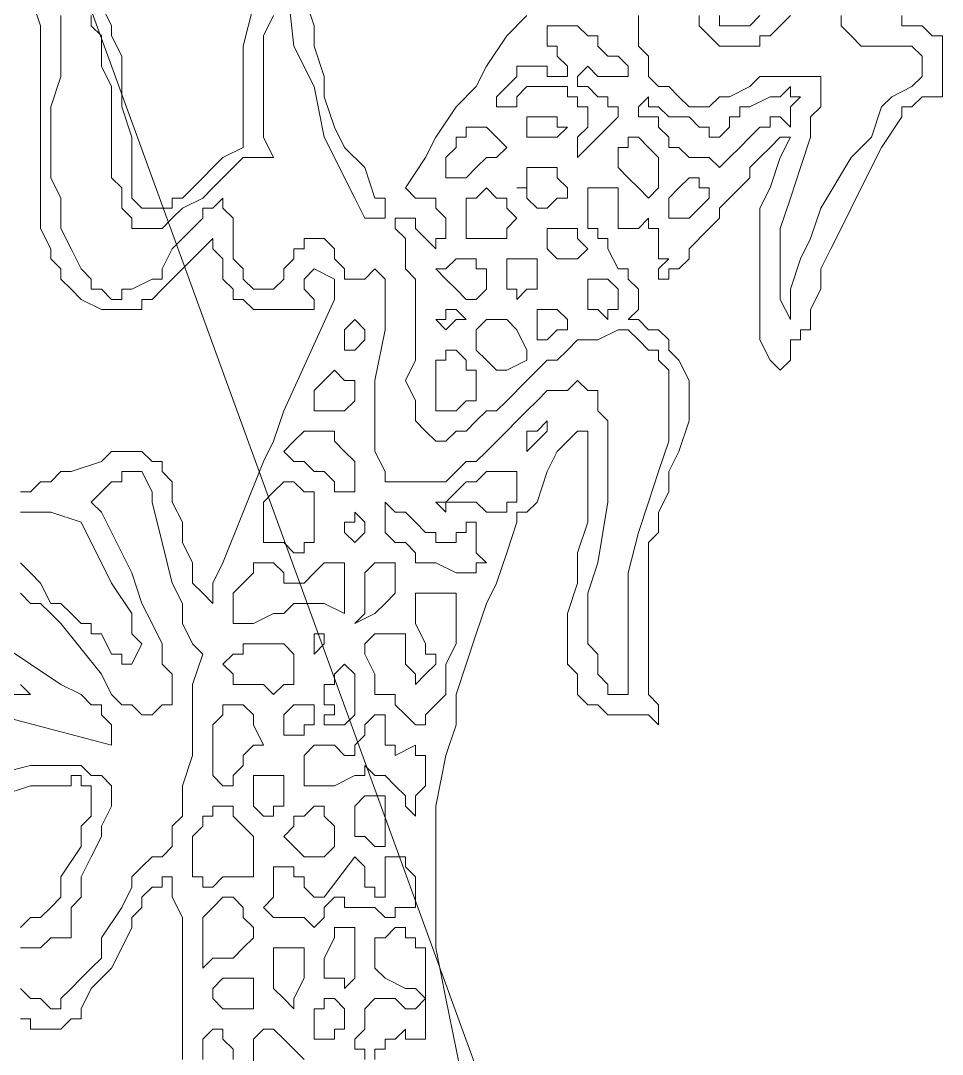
# Model space of a CAD drawing. Extents: x -66030 to 95157, y -13132 to 45879.
# Drawn here: x -14077.4 to -13722.1, y 14571.2 to 14969.6 of the extents above; entities that cross this region are included whole.
import ezdxf

# ---------------------------------------------------------------- set-up
doc = ezdxf.new("R2010")
doc.units = 0
doc.header["$LTSCALE"] = 100
doc.header["$MEASUREMENT"] = 0
doc.layers.get('0').update_dxf_attribs({"linetype": 'CONTINUOUS'})

msp = doc.modelspace()

# ---------------------------------------------------------------- linework, layer by layer
at = {"lineweight": 0}
for points in [[(-14058.03, 14994.99), (-13780.71, 14233.32), (-13780.71, 14233.32), (-13796.33, 14245.04), (-13811.96, 14252.85), (-13827.58, 14264.57), (-13854.92, 14284.1), (-13851.02, 14276.29), (-13847.11, 14268.48), (-13843.21, 14264.57), (-13839.3, 14256.76), (-13835.39, 14252.85), (-13827.58, 14245.04), (-13823.68, 14241.13), (-13815.86, 14233.32), (-13804.15, 14225.51), (-13792.43, 14213.79), (-13780.71, 14202.07)], [(-13968.2, 14979.36), (-13964.29, 14967.64), (-13964.29, 14959.83), (-13960.39, 14948.11), (-13960.39, 14940.3), (-13956.48, 14928.58), (-13952.57, 14920.77), (-13944.76, 14912.96), (-13940.86, 14901.24), (-13936.95, 14901.24), (-13936.95, 14901.24), (-13936.95, 14901.24), (-13936.95, 14897.34), (-13936.95, 14897.34), (-13936.95, 14893.43), (-13940.86, 14893.43), (-13944.76, 14893.43), (-13948.67, 14901.24), (-13952.57, 14909.05), (-13956.48, 14916.87), (-13960.39, 14924.68), (-13964.29, 14944.21), (-13972.1, 14959.83), (-13976.01, 14994.99)], [(-14077.56, 14787.97), (-14073.66, 14787.97), (-14073.66, 14787.97), (-14069.75, 14791.88), (-14065.85, 14791.88), (-14061.94, 14795.78), (-14058.03, 14795.78), (-14046.32, 14799.69), (-14046.32, 14799.69), (-14042.41, 14803.59), (-14042.41, 14803.59), (-14038.5, 14803.59), (-14034.6, 14803.59), (-14034.6, 14803.59), (-14030.69, 14803.59), (-14026.79, 14799.69), (-14022.88, 14799.69), (-14022.88, 14795.78), (-14018.98, 14791.88), (-14018.98, 14787.97), (-14018.98, 14784.06), (-14015.07, 14776.25), (-14015.07, 14768.44), (-14011.16, 14760.63), (-14011.16, 14756.72), (-14011.16, 14752.82), (-14007.26, 14748.91), (-14003.35, 14745), (-14003.35, 14752.82), (-13999.45, 14760.63), (-13991.63, 14780.16), (-13983.82, 14799.69), (-13979.92, 14807.5), (-13976.01, 14819.22), (-13956.48, 14862.18), (-13956.48, 14866.09), (-13956.48, 14870), (-13964.29, 14873.9), (-13964.29, 14873.9), (-13968.2, 14870), (-13968.2, 14870), (-13968.2, 14870), (-13968.2, 14866.09), (-13964.29, 14862.18), (-13964.29, 14862.18), (-13964.29, 14862.18), (-13964.29, 14858.28), (-13968.2, 14858.28), (-13972.1, 14858.28), (-13976.01, 14858.28), (-13976.01, 14858.28), (-13979.92, 14858.28), (-13983.82, 14858.28), (-13987.73, 14858.28), (-13991.63, 14862.18), (-13995.54, 14862.18), (-13995.54, 14866.09), (-13999.45, 14870), (-13999.45, 14877.81), (-14003.35, 14881.71), (-14003.35, 14885.62), (-14015.07, 14873.9), (-14018.98, 14870), (-14022.88, 14866.09), (-14026.79, 14862.18), (-14030.69, 14862.18), (-14030.69, 14858.28), (-14034.6, 14858.28), (-14038.5, 14858.28), (-14042.41, 14858.28), (-14046.32, 14858.28), (-14046.32, 14858.28), (-14054.13, 14862.18), (-14058.03, 14866.09), (-14061.94, 14870), (-14061.94, 14873.9), (-14065.85, 14877.81), (-14065.85, 14881.71), (-14069.75, 14889.52), (-14069.75, 14893.43), (-14069.75, 14905.15), (-14069.75, 14912.96), (-14069.75, 14936.4), (-14069.75, 14944.21), (-14069.75, 14952.02), (-14069.75, 14967.64), (-14073.66, 14979.36)], [(-14046.32, 14975.46), (-14042.41, 14967.64), (-14042.41, 14963.74), (-14038.5, 14955.93), (-14038.5, 14952.02), (-14038.5, 14936.4), (-14034.6, 14924.68), (-14034.6, 14912.96), (-14034.6, 14901.24), (-14030.69, 14897.34), (-14026.79, 14897.34), (-14026.79, 14897.34), (-14022.88, 14897.34), (-14022.88, 14897.34), (-14018.98, 14897.34), (-14018.98, 14901.24), (-14015.07, 14901.24), (-14007.26, 14909.05), (-14003.35, 14912.96), (-14003.35, 14912.96), (-13999.45, 14916.87), (-13991.63, 14920.77), (-13991.63, 14940.3), (-13991.63, 14959.83), (-13987.73, 14975.46)], [(-14061.94, 14971.55), (-14061.94, 14963.74), (-14061.94, 14948.11), (-14065.85, 14936.4), (-14065.85, 14920.77), (-14065.85, 14912.96), (-14065.85, 14909.05), (-14061.94, 14901.24), (-14061.94, 14893.43), (-14061.94, 14889.52), (-14058.03, 14881.71), (-14054.13, 14873.9), (-14050.22, 14870), (-14050.22, 14866.09), (-14050.22, 14866.09), (-14046.32, 14866.09), (-14046.32, 14866.09), (-14042.41, 14862.18), (-14038.5, 14862.18), (-14038.5, 14866.09), (-14034.6, 14866.09), (-14026.79, 14870), (-14026.79, 14870), (-14022.88, 14870), (-14022.88, 14873.9), (-14018.98, 14881.71), (-14015.07, 14885.62), (-14011.16, 14889.52), (-14007.26, 14893.43), (-14007.26, 14893.43), (-14007.26, 14897.34), (-14003.35, 14897.34), (-13999.45, 14901.24), (-13999.45, 14897.34), (-13999.45, 14897.34), (-13995.54, 14893.43), (-13995.54, 14889.52), (-13995.54, 14881.71), (-13995.54, 14877.81), (-13991.63, 14873.9), (-13991.63, 14870), (-13987.73, 14866.09), (-13987.73, 14866.09), (-13983.82, 14866.09), (-13979.92, 14866.09), (-13979.92, 14866.09), (-13976.01, 14870), (-13976.01, 14873.9), (-13972.1, 14877.81), (-13972.1, 14881.71), (-13968.2, 14881.71), (-13968.2, 14885.62), (-13964.29, 14885.62), (-13964.29, 14885.62), (-13960.39, 14885.62), (-13956.48, 14881.71), (-13956.48, 14877.81), (-13952.57, 14873.9), (-13952.57, 14870), (-13948.67, 14870), (-13948.67, 14870), (-13948.67, 14870), (-13944.76, 14870), (-13940.86, 14873.9), (-13940.86, 14873.9), (-13940.86, 14873.9), (-13936.95, 14870), (-13936.95, 14870), (-13936.95, 14870), (-13936.95, 14858.28), (-13936.95, 14850.47), (-13940.86, 14830.94), (-13940.86, 14823.12), (-13940.86, 14815.31), (-13940.86, 14811.41), (-13940.86, 14807.5), (-13940.86, 14803.59), (-13936.95, 14795.78), (-13936.95, 14791.88), (-13929.14, 14791.88), (-13925.23, 14791.88), (-13917.42, 14791.88), (-13913.51, 14791.88), (-13909.61, 14795.78), (-13905.7, 14799.69), (-13901.8, 14799.69), (-13897.89, 14803.59), (-13890.08, 14811.41), (-13886.17, 14815.31), (-13882.27, 14819.22), (-13878.36, 14823.12), (-13874.45, 14827.03), (-13866.64, 14827.03), (-13862.74, 14830.94), (-13858.83, 14827.03), (-13854.92, 14827.03), (-13854.92, 14823.12), (-13854.92, 14819.22), (-13851.02, 14815.31), (-13851.02, 14815.31), (-13851.02, 14807.5), (-13851.02, 14799.69), (-13851.02, 14795.78), (-13851.02, 14784.06), (-13854.92, 14760.63), (-13858.83, 14748.91), (-13858.83, 14741.1), (-13858.83, 14737.19), (-13858.83, 14729.38), (-13854.92, 14725.47), (-13854.92, 14717.66), (-13851.02, 14713.76), (-13851.02, 14709.85), (-13847.11, 14709.85), (-13843.21, 14709.85), (-13843.21, 14713.76), (-13843.21, 14713.76), (-13843.21, 14717.66), (-13843.21, 14721.57), (-13843.21, 14729.38), (-13843.21, 14729.38), (-13843.21, 14733.29), (-13843.21, 14741.1), (-13843.21, 14745), (-13843.21, 14752.82), (-13843.21, 14756.72), (-13839.3, 14772.35), (-13835.39, 14784.06), (-13831.49, 14795.78), (-13827.58, 14807.5), (-13827.58, 14815.31), (-13827.58, 14819.22), (-13827.58, 14827.03), (-13827.58, 14830.94), (-13827.58, 14834.84), (-13831.49, 14838.75), (-13831.49, 14842.65), (-13835.39, 14842.65), (-13839.3, 14846.56), (-13839.3, 14846.56), (-13843.21, 14850.47), (-13847.11, 14850.47), (-13854.92, 14846.56), (-13858.83, 14846.56), (-13862.74, 14846.56), (-13866.64, 14842.65), (-13870.55, 14838.75), (-13874.45, 14838.75), (-13882.27, 14830.94), (-13890.08, 14823.12), (-13893.98, 14819.22), (-13897.89, 14819.22), (-13901.8, 14815.31), (-13905.7, 14811.41), (-13909.61, 14811.41), (-13913.51, 14807.5), (-13917.42, 14807.5), (-13921.33, 14811.41), (-13921.33, 14811.41), (-13925.23, 14815.31), (-13925.23, 14819.22), (-13925.23, 14823.12), (-13929.14, 14830.94), (-13925.23, 14838.75), (-13925.23, 14858.28), (-13925.23, 14866.09), (-13925.23, 14870), (-13929.14, 14873.9), (-13929.14, 14881.71), (-13929.14, 14885.62), (-13933.04, 14889.52), (-13933.04, 14893.43), (-13933.04, 14893.43), (-13933.04, 14893.43), (-13933.04, 14893.43), (-13929.14, 14893.43), (-13929.14, 14893.43), (-13925.23, 14893.43), (-13925.23, 14889.52), (-13921.33, 14885.62), (-13921.33, 14885.62), (-13921.33, 14885.62), (-13917.42, 14881.71), (-13917.42, 14881.71), (-13917.42, 14885.62), (-13913.51, 14885.62), (-13913.51, 14889.52), (-13913.51, 14893.43), (-13917.42, 14897.34), (-13917.42, 14901.24), (-13917.42, 14901.24), (-13921.33, 14901.24), (-13925.23, 14901.24), (-13925.23, 14901.24), (-13929.14, 14905.15), (-13929.14, 14905.15), (-13921.33, 14916.87), (-13917.42, 14924.68), (-13909.61, 14936.4), (-13901.8, 14944.21), (-13897.89, 14952.02), (-13890.08, 14963.74), (-13882.27, 14971.55)], [(-13979.92, 14971.55), (-13983.82, 14963.74), (-13983.82, 14952.02), (-13983.82, 14944.21), (-13983.82, 14932.49), (-13983.82, 14924.68), (-13979.92, 14916.87), (-13991.63, 14916.87), (-13995.54, 14912.96), (-13999.45, 14909.05), (-14003.35, 14905.15), (-14007.26, 14901.24), (-14015.07, 14897.34), (-14018.98, 14893.43), (-14022.88, 14889.52), (-14030.69, 14889.52), (-14034.6, 14889.52), (-14034.6, 14889.52), (-14034.6, 14893.43), (-14038.5, 14897.34), (-14038.5, 14901.24), (-14038.5, 14905.15), (-14042.41, 14909.05), (-14042.41, 14916.87), (-14042.41, 14924.68), (-14042.41, 14936.4), (-14042.41, 14944.21), (-14046.32, 14952.02), (-14046.32, 14963.74), (-14050.22, 14967.64), (-14050.22, 14971.55)], [(-13737.75, 14971.55), (-13737.75, 14967.64), (-13737.75, 14967.64), (-13733.84, 14967.64), (-13729.93, 14967.64), (-13729.93, 14967.64), (-13726.03, 14963.74), (-13722.12, 14963.74), (-13722.12, 14959.83), (-13722.12, 14955.93), (-13722.12, 14955.93), (-13722.12, 14952.02), (-13722.12, 14944.21), (-13722.12, 14944.21), (-13722.12, 14940.3), (-13726.03, 14940.3), (-13726.03, 14940.3), (-13729.93, 14940.3), (-13733.84, 14936.4), (-13733.84, 14936.4), (-13737.75, 14936.4), (-13737.75, 14932.49), (-13745.56, 14920.77), (-13753.37, 14905.15), (-13761.18, 14889.52), (-13765.09, 14881.71), (-13768.99, 14873.9), (-13768.99, 14870), (-13768.99, 14866.09), (-13772.9, 14858.28), (-13772.9, 14854.37), (-13772.9, 14850.47), (-13776.81, 14850.47), (-13776.81, 14850.47), (-13776.81, 14846.56), (-13780.71, 14846.56), (-13780.71, 14846.56), (-13780.71, 14842.65), (-13780.71, 14838.75), (-13780.71, 14838.75), (-13780.71, 14838.75), (-13784.62, 14834.84), (-13784.62, 14834.84), (-13788.52, 14838.75), (-13792.43, 14846.56), (-13792.43, 14858.28), (-13792.43, 14866.09), (-13792.43, 14877.81), (-13792.43, 14885.62), (-13792.43, 14897.34), (-13788.52, 14905.15), (-13784.62, 14916.87), (-13780.71, 14924.68), (-13784.62, 14924.68), (-13788.52, 14920.77), (-13792.43, 14916.87), (-13796.33, 14912.96), (-13796.33, 14909.05), (-13800.24, 14905.15), (-13808.05, 14897.34), (-13808.05, 14897.34), (-13808.05, 14893.43), (-13811.96, 14889.52), (-13819.77, 14881.71), (-13819.77, 14877.81), (-13823.68, 14873.9), (-13823.68, 14873.9), (-13827.58, 14873.9), (-13827.58, 14870), (-13831.49, 14870), (-13831.49, 14870), (-13831.49, 14870), (-13831.49, 14873.9), (-13827.58, 14877.81), (-13831.49, 14877.81), (-13831.49, 14881.71), (-13831.49, 14885.62), (-13831.49, 14889.52), (-13831.49, 14889.52), (-13835.39, 14889.52), (-13835.39, 14893.43), (-13835.39, 14893.43), (-13839.3, 14889.52), (-13843.21, 14889.52), (-13843.21, 14889.52), (-13843.21, 14889.52), (-13847.11, 14889.52), (-13847.11, 14893.43), (-13847.11, 14897.34), (-13847.11, 14901.24), (-13847.11, 14905.15), (-13847.11, 14905.15), (-13851.02, 14905.15), (-13851.02, 14905.15), (-13854.92, 14905.15), (-13854.92, 14905.15), (-13858.83, 14905.15), (-13858.83, 14905.15), (-13858.83, 14901.24), (-13858.83, 14897.34), (-13858.83, 14893.43), (-13858.83, 14893.43), (-13858.83, 14889.52), (-13854.92, 14889.52), (-13854.92, 14885.62), (-13851.02, 14885.62), (-13851.02, 14881.71), (-13851.02, 14881.71), (-13847.11, 14873.9), (-13843.21, 14873.9), (-13843.21, 14870), (-13839.3, 14866.09), (-13839.3, 14862.18), (-13839.3, 14858.28), (-13843.21, 14854.37), (-13839.3, 14854.37), (-13835.39, 14850.47), (-13831.49, 14850.47), (-13827.58, 14846.56), (-13827.58, 14842.65), (-13823.68, 14838.75), (-13819.77, 14830.94), (-13819.77, 14827.03), (-13819.77, 14823.12), (-13819.77, 14819.22), (-13819.77, 14815.31), (-13823.68, 14803.59), (-13827.58, 14795.78), (-13827.58, 14787.97), (-13831.49, 14780.16), (-13831.49, 14772.35), (-13835.39, 14768.44), (-13835.39, 14764.53), (-13835.39, 14760.63), (-13835.39, 14752.82), (-13835.39, 14745), (-13835.39, 14733.29), (-13835.39, 14725.47), (-13835.39, 14717.66), (-13835.39, 14713.76), (-13835.39, 14709.85), (-13831.49, 14705.94), (-13831.49, 14702.04), (-13831.49, 14702.04), (-13831.49, 14702.04), (-13831.49, 14698.13), (-13831.49, 14698.13), (-13835.39, 14702.04), (-13839.3, 14702.04), (-13851.02, 14702.04), (-13854.92, 14705.94), (-13858.83, 14705.94), (-13858.83, 14705.94), (-13862.74, 14709.85), (-13862.74, 14709.85), (-13862.74, 14713.76), (-13862.74, 14717.66), (-13866.64, 14721.57), (-13866.64, 14729.38), (-13866.64, 14733.29), (-13866.64, 14741.1), (-13862.74, 14752.82), (-13862.74, 14764.53), (-13858.83, 14776.25), (-13858.83, 14787.97), (-13858.83, 14795.78), (-13858.83, 14799.69), (-13858.83, 14807.5), (-13858.83, 14811.41), (-13862.74, 14811.41), (-13862.74, 14811.41), (-13866.64, 14807.5), (-13866.64, 14807.5), (-13870.55, 14803.59), (-13870.55, 14803.59), (-13874.45, 14795.78), (-13878.36, 14784.06), (-13882.27, 14780.16), (-13886.17, 14780.16), (-13886.17, 14776.25), (-13890.08, 14764.53), (-13893.98, 14752.82), (-13897.89, 14745), (-13901.8, 14733.29), (-13909.61, 14709.85), (-13909.61, 14698.13), (-13913.51, 14686.41), (-13917.42, 14666.88), (-13917.42, 14651.26), (-13917.42, 14631.73), (-13917.42, 14612.2), (-13913.51, 14592.67), (-13909.61, 14573.14), (-13905.7, 14553.61)], [(-13761.18, 14971.55), (-13761.18, 14967.64), (-13757.28, 14963.74), (-13757.28, 14963.74), (-13753.37, 14959.83), (-13749.46, 14959.83), (-13745.56, 14959.83), (-13737.75, 14959.83), (-13733.84, 14959.83), (-13729.93, 14955.93), (-13729.93, 14955.93), (-13729.93, 14952.02), (-13729.93, 14952.02), (-13729.93, 14948.11), (-13729.93, 14948.11), (-13729.93, 14948.11), (-13733.84, 14944.21), (-13741.65, 14940.3), (-13741.65, 14940.3), (-13745.56, 14936.4), (-13745.56, 14936.4), (-13749.46, 14924.68), (-13757.28, 14916.87), (-13768.99, 14897.34), (-13772.9, 14885.62), (-13776.81, 14877.81), (-13780.71, 14866.09), (-13780.71, 14862.18), (-13780.71, 14854.37), (-13784.62, 14862.18), (-13784.62, 14866.09), (-13784.62, 14873.9), (-13784.62, 14877.81), (-13784.62, 14885.62), (-13784.62, 14889.52), (-13780.71, 14901.24), (-13776.81, 14912.96), (-13772.9, 14924.68), (-13772.9, 14932.49), (-13768.99, 14936.4), (-13768.99, 14940.3), (-13768.99, 14948.11), (-13772.9, 14948.11), (-13776.81, 14948.11), (-13780.71, 14948.11), (-13784.62, 14948.11), (-13792.43, 14948.11), (-13796.33, 14944.21), (-13804.15, 14940.3), (-13808.05, 14940.3), (-13811.96, 14936.4), (-13815.86, 14936.4), (-13819.77, 14936.4), (-13823.68, 14940.3), (-13823.68, 14940.3), (-13827.58, 14944.21), (-13831.49, 14944.21), (-13835.39, 14948.11), (-13835.39, 14952.02), (-13835.39, 14955.93), (-13839.3, 14959.83), (-13839.3, 14963.74), (-13839.3, 14971.55)], [(-13815.86, 14971.55), (-13815.86, 14967.64), (-13811.96, 14963.74), (-13811.96, 14963.74), (-13811.96, 14963.74), (-13808.05, 14959.83), (-13804.15, 14959.83), (-13800.24, 14959.83), (-13796.33, 14959.83), (-13792.43, 14959.83), (-13792.43, 14963.74), (-13788.52, 14963.74), (-13784.62, 14967.64), (-13784.62, 14967.64), (-13780.71, 14971.55)], [(-13808.05, 14971.55), (-13808.05, 14967.64), (-13804.15, 14967.64), (-13800.24, 14967.64), (-13800.24, 14967.64), (-13796.33, 14967.64), (-13796.33, 14967.64), (-13792.43, 14971.55)], [(-14077.56, 14748.91), (-14073.66, 14745), (-14069.75, 14745), (-14065.85, 14741.1), (-14061.94, 14737.19), (-14046.32, 14717.66), (-14042.41, 14709.85), (-14038.5, 14705.94), (-14034.6, 14705.94), (-14030.69, 14702.04), (-14030.69, 14702.04), (-14026.79, 14702.04), (-14026.79, 14702.04), (-14022.88, 14705.94), (-14018.98, 14705.94), (-14018.98, 14713.76), (-14018.98, 14717.66), (-14022.88, 14721.57), (-14022.88, 14729.38), (-14026.79, 14737.19), (-14030.69, 14745), (-14034.6, 14756.72), (-14038.5, 14764.53), (-14046.32, 14780.16), (-14050.22, 14784.06), (-14050.22, 14784.06), (-14046.32, 14787.97), (-14046.32, 14787.97), (-14042.41, 14791.88), (-14038.5, 14791.88), (-14038.5, 14795.78), (-14034.6, 14795.78), (-14034.6, 14795.78), (-14034.6, 14795.78), (-14030.69, 14795.78), (-14030.69, 14795.78), (-14026.79, 14787.97), (-14026.79, 14784.06), (-14022.88, 14768.44), (-14018.98, 14752.82), (-14015.07, 14745), (-14015.07, 14737.19), (-14011.16, 14729.38), (-14007.26, 14725.47), (-14011.16, 14713.76), (-14011.16, 14705.94), (-14011.16, 14686.41), (-14015.07, 14674.7), (-14015.07, 14666.88), (-14015.07, 14662.98), (-14018.98, 14659.07), (-14018.98, 14651.26), (-14022.88, 14647.35), (-14022.88, 14647.35), (-14026.79, 14647.35), (-14030.69, 14643.45), (-14030.69, 14643.45), (-14034.6, 14639.54), (-14034.6, 14635.64), (-14038.5, 14627.83), (-14046.32, 14616.11), (-14046.32, 14608.3), (-14050.22, 14604.39), (-14050.22, 14604.39), (-14054.13, 14600.48), (-14054.13, 14600.48), (-14058.03, 14596.58), (-14058.03, 14596.58), (-14061.94, 14592.67), (-14061.94, 14588.77), (-14065.85, 14588.77), (-14069.75, 14592.67), (-14073.66, 14592.67), (-14077.56, 14596.58)], [(-14077.56, 14760.63), (-14073.66, 14756.72), (-14069.75, 14752.82), (-14065.85, 14745), (-14061.94, 14745), (-14058.03, 14741.1), (-14054.13, 14737.19), (-14050.22, 14737.19), (-14050.22, 14733.29), (-14046.32, 14733.29), (-14042.41, 14725.47), (-14042.41, 14725.47), (-14038.5, 14725.47), (-14038.5, 14721.57), (-14034.6, 14721.57), (-14030.69, 14729.38), (-14034.6, 14733.29), (-14034.6, 14741.1), (-14042.41, 14752.82), (-14054.13, 14776.25), (-14065.85, 14780.16), (-14077.56, 14780.16)], [(-14116.62, 14709.85), (-14042.41, 14690.32), (-14042.41, 14690.32), (-14042.41, 14694.23), (-14042.41, 14698.13), (-14046.32, 14702.04), (-14046.32, 14705.94), (-14050.22, 14705.94), (-14054.13, 14709.85), (-14061.94, 14713.76), (-14073.66, 14721.57), (-14085.38, 14729.38)], [(-14081.47, 14709.85), (-14073.66, 14709.85), (-14077.56, 14713.76)], [(-14077.56, 14612.2), (-14073.66, 14612.2), (-14069.75, 14612.2), (-14065.85, 14616.11), (-14065.85, 14616.11), (-14061.94, 14616.11), (-14058.03, 14616.11), (-14058.03, 14620.01), (-14058.03, 14623.92), (-14058.03, 14627.83), (-14054.13, 14631.73), (-14054.13, 14639.54), (-14050.22, 14647.35), (-14046.32, 14655.17), (-14046.32, 14659.07), (-14042.41, 14666.88), (-14042.41, 14670.79), (-14042.41, 14674.7), (-14046.32, 14678.6), (-14050.22, 14678.6), (-14054.13, 14682.51), (-14058.03, 14682.51), (-14061.94, 14682.51), (-14065.85, 14682.51), (-14073.66, 14682.51), (-14089.28, 14678.6)], [(-14077.56, 14620.01), (-14073.66, 14623.92), (-14069.75, 14623.92), (-14065.85, 14627.83), (-14065.85, 14627.83), (-14061.94, 14631.73), (-14061.94, 14639.54), (-14054.13, 14651.26), (-14054.13, 14655.17), (-14054.13, 14659.07), (-14050.22, 14662.98), (-14050.22, 14666.88), (-14050.22, 14666.88), (-14050.22, 14670.79), (-14050.22, 14670.79), (-14050.22, 14674.7), (-14054.13, 14674.7), (-14054.13, 14678.6), (-14058.03, 14678.6), (-14058.03, 14674.7), (-14073.66, 14674.7), (-14085.38, 14670.79)], [(-14015.07, 14569.24), (-14015.07, 14577.05), (-14015.07, 14588.77), (-14015.07, 14604.39), (-14015.07, 14623.92), (-14018.98, 14631.73), (-14018.98, 14639.54), (-14022.88, 14639.54), (-14022.88, 14635.64), (-14026.79, 14635.64), (-14030.69, 14631.73), (-14030.69, 14627.83), (-14034.6, 14623.92), (-14034.6, 14620.01), (-14038.5, 14612.2), (-14042.41, 14604.39), (-14042.41, 14604.39), (-14046.32, 14600.48), (-14050.22, 14596.58), (-14050.22, 14596.58), (-14054.13, 14588.77), (-14054.13, 14584.86), (-14058.03, 14584.86), (-14061.94, 14580.95), (-14061.94, 14580.95), (-14065.85, 14580.95), (-14065.85, 14580.95), (-14065.85, 14580.95), (-14069.75, 14580.95), (-14073.66, 14580.95), (-14073.66, 14584.86), (-14077.56, 14584.86)], [(-13944.76, 14569.24), (-13944.76, 14573.14), (-13948.67, 14573.14), (-13948.67, 14577.05), (-13948.67, 14577.05), (-13944.76, 14580.95), (-13944.76, 14584.86), (-13944.76, 14584.86), (-13944.76, 14588.77), (-13940.86, 14592.67), (-13936.95, 14592.67), (-13936.95, 14592.67), (-13936.95, 14592.67), (-13933.04, 14592.67), (-13933.04, 14592.67), (-13933.04, 14592.67), (-13933.04, 14592.67), (-13929.14, 14588.77), (-13925.23, 14588.77), (-13925.23, 14588.77), (-13921.33, 14592.67), (-13921.33, 14592.67), (-13921.33, 14588.77), (-13921.33, 14584.86), (-13921.33, 14580.95), (-13921.33, 14580.95), (-13921.33, 14577.05), (-13925.23, 14577.05), (-13929.14, 14577.05), (-13929.14, 14580.95), (-13933.04, 14577.05), (-13936.95, 14577.05), (-13936.95, 14577.05), (-13936.95, 14573.14), (-13940.86, 14573.14), (-13940.86, 14573.14), (-13940.86, 14569.24)], [(-14007.26, 14569.24), (-14007.26, 14573.14), (-14007.26, 14577.05), (-14003.35, 14580.95), (-14003.35, 14580.95), (-14003.35, 14580.95), (-13999.45, 14580.95), (-13999.45, 14580.95), (-13999.45, 14577.05), (-13995.54, 14573.14), (-13995.54, 14573.14), (-13995.54, 14569.24)], [(-13987.73, 14565.33), (-13987.73, 14573.14), (-13987.73, 14573.14), (-13987.73, 14577.05), (-13987.73, 14577.05), (-13983.82, 14580.95), (-13983.82, 14580.95), (-13979.92, 14580.95), (-13979.92, 14580.95), (-13976.01, 14577.05), (-13976.01, 14577.05), (-13972.1, 14573.14), (-13972.1, 14573.14), (-13968.2, 14569.24)]]:
    msp.add_lwpolyline(points, dxfattribs=at)
for points in [[(-13878.36, 14952.02), (-13878.36, 14952.02), (-13874.45, 14952.02), (-13874.45, 14948.11), (-13874.45, 14948.11), (-13874.45, 14948.11), (-13870.55, 14948.11), (-13870.55, 14948.11), (-13866.64, 14948.11), (-13866.64, 14952.02), (-13866.64, 14952.02), (-13866.64, 14952.02), (-13870.55, 14955.93), (-13870.55, 14959.83), (-13874.45, 14959.83), (-13874.45, 14959.83), (-13874.45, 14963.74), (-13874.45, 14963.74), (-13874.45, 14963.74), (-13874.45, 14963.74), (-13874.45, 14967.64), (-13870.55, 14967.64), (-13870.55, 14967.64), (-13866.64, 14967.64), (-13866.64, 14967.64), (-13862.74, 14967.64), (-13858.83, 14963.74), (-13854.92, 14963.74), (-13854.92, 14959.83), (-13851.02, 14955.93), (-13847.11, 14955.93), (-13843.21, 14952.02), (-13843.21, 14952.02), (-13843.21, 14948.11), (-13843.21, 14948.11), (-13847.11, 14948.11), (-13847.11, 14948.11), (-13854.92, 14948.11), (-13858.83, 14952.02), (-13858.83, 14952.02), (-13862.74, 14948.11), (-13862.74, 14948.11), (-13862.74, 14948.11), (-13862.74, 14944.21), (-13862.74, 14944.21), (-13858.83, 14944.21), (-13854.92, 14940.3), (-13851.02, 14940.3), (-13851.02, 14940.3), (-13851.02, 14936.4), (-13847.11, 14936.4), (-13847.11, 14932.49), (-13847.11, 14932.49), (-13862.74, 14916.87), (-13862.74, 14916.87), (-13862.74, 14920.77), (-13862.74, 14920.77), (-13862.74, 14920.77), (-13862.74, 14924.68), (-13858.83, 14928.58), (-13858.83, 14932.49), (-13858.83, 14932.49), (-13858.83, 14936.4), (-13858.83, 14936.4), (-13862.74, 14936.4), (-13862.74, 14940.3), (-13866.64, 14940.3), (-13866.64, 14944.21), (-13870.55, 14944.21), (-13870.55, 14944.21), (-13874.45, 14944.21), (-13878.36, 14944.21), (-13878.36, 14944.21), (-13882.27, 14944.21), (-13886.17, 14940.3), (-13886.17, 14940.3), (-13886.17, 14936.4), (-13890.08, 14936.4), (-13890.08, 14936.4), (-13890.08, 14936.4), (-13893.98, 14936.4), (-13893.98, 14940.3), (-13893.98, 14940.3), (-13893.98, 14940.3), (-13890.08, 14944.21), (-13890.08, 14944.21), (-13886.17, 14948.11), (-13886.17, 14952.02), (-13882.27, 14952.02), (-13882.27, 14952.02), (-13878.36, 14952.02)], [(-13819.77, 14932.49), (-13819.77, 14932.49), (-13815.86, 14928.58), (-13811.96, 14928.58), (-13811.96, 14924.68), (-13808.05, 14924.68), (-13808.05, 14924.68), (-13804.15, 14928.58), (-13804.15, 14928.58), (-13804.15, 14932.49), (-13804.15, 14932.49), (-13800.24, 14932.49), (-13800.24, 14936.4), (-13796.33, 14936.4), (-13788.52, 14940.3), (-13784.62, 14940.3), (-13780.71, 14944.21), (-13780.71, 14940.3), (-13780.71, 14940.3), (-13776.81, 14940.3), (-13780.71, 14936.4), (-13780.71, 14932.49), (-13780.71, 14932.49), (-13780.71, 14928.58), (-13784.62, 14932.49), (-13784.62, 14932.49), (-13788.52, 14932.49), (-13788.52, 14932.49), (-13788.52, 14928.58), (-13792.43, 14928.58), (-13796.33, 14924.68), (-13800.24, 14920.77), (-13804.15, 14916.87), (-13804.15, 14916.87), (-13808.05, 14912.96), (-13811.96, 14916.87), (-13815.86, 14916.87), (-13819.77, 14916.87), (-13823.68, 14920.77), (-13827.58, 14920.77), (-13827.58, 14920.77), (-13827.58, 14920.77), (-13827.58, 14924.68), (-13831.49, 14928.58), (-13831.49, 14928.58), (-13831.49, 14932.49), (-13835.39, 14932.49), (-13835.39, 14932.49), (-13839.3, 14932.49), (-13839.3, 14936.4), (-13839.3, 14936.4), (-13839.3, 14936.4), (-13839.3, 14936.4), (-13835.39, 14940.3), (-13835.39, 14940.3), (-13835.39, 14936.4), (-13831.49, 14936.4), (-13827.58, 14932.49), (-13823.68, 14932.49), (-13823.68, 14932.49), (-13819.77, 14932.49)], [(-13874.45, 14932.49), (-13870.55, 14932.49), (-13870.55, 14932.49), (-13870.55, 14932.49), (-13870.55, 14928.58), (-13866.64, 14928.58), (-13870.55, 14924.68), (-13870.55, 14924.68), (-13874.45, 14924.68), (-13878.36, 14924.68), (-13882.27, 14924.68), (-13882.27, 14924.68), (-13882.27, 14924.68), (-13882.27, 14928.58), (-13882.27, 14928.58), (-13882.27, 14932.49), (-13878.36, 14932.49), (-13878.36, 14932.49), (-13874.45, 14932.49), (-13874.45, 14932.49)], [(-13897.89, 14928.58), (-13893.98, 14924.68), (-13893.98, 14924.68), (-13890.08, 14920.77), (-13890.08, 14920.77), (-13893.98, 14916.87), (-13893.98, 14916.87), (-13893.98, 14916.87), (-13897.89, 14916.87), (-13901.8, 14912.96), (-13905.7, 14909.05), (-13905.7, 14909.05), (-13909.61, 14909.05), (-13909.61, 14909.05), (-13913.51, 14909.05), (-13913.51, 14909.05), (-13913.51, 14909.05), (-13913.51, 14912.96), (-13913.51, 14916.87), (-13909.61, 14920.77), (-13909.61, 14924.68), (-13905.7, 14924.68), (-13905.7, 14928.58), (-13901.8, 14928.58), (-13897.89, 14928.58)], [(-13839.3, 14924.68), (-13835.39, 14920.77), (-13835.39, 14920.77), (-13831.49, 14916.87), (-13831.49, 14912.96), (-13831.49, 14912.96), (-13831.49, 14909.05), (-13831.49, 14909.05), (-13831.49, 14905.15), (-13835.39, 14901.24), (-13839.3, 14905.15), (-13843.21, 14909.05), (-13843.21, 14909.05), (-13847.11, 14912.96), (-13847.11, 14916.87), (-13847.11, 14916.87), (-13847.11, 14920.77), (-13843.21, 14920.77), (-13843.21, 14920.77), (-13843.21, 14924.68), (-13839.3, 14924.68), (-13839.3, 14924.68), (-13839.3, 14924.68)], [(-13874.45, 14912.96), (-13870.55, 14912.96), (-13870.55, 14909.05), (-13870.55, 14909.05), (-13870.55, 14909.05), (-13866.64, 14905.15), (-13866.64, 14901.24), (-13870.55, 14901.24), (-13874.45, 14897.34), (-13874.45, 14897.34), (-13878.36, 14897.34), (-13878.36, 14897.34), (-13882.27, 14901.24), (-13882.27, 14901.24), (-13882.27, 14901.24), (-13882.27, 14905.15), (-13886.17, 14905.15), (-13882.27, 14905.15), (-13882.27, 14909.05), (-13882.27, 14912.96), (-13878.36, 14912.96), (-13878.36, 14912.96), (-13878.36, 14912.96), (-13874.45, 14912.96), (-13874.45, 14912.96), (-13874.45, 14912.96)], [(-13815.86, 14909.05), (-13815.86, 14905.15), (-13811.96, 14905.15), (-13811.96, 14901.24), (-13811.96, 14901.24), (-13815.86, 14897.34), (-13815.86, 14897.34), (-13815.86, 14897.34), (-13819.77, 14893.43), (-13819.77, 14893.43), (-13819.77, 14893.43), (-13823.68, 14893.43), (-13823.68, 14893.43), (-13827.58, 14893.43), (-13827.58, 14893.43), (-13827.58, 14897.34), (-13827.58, 14897.34), (-13827.58, 14901.24), (-13823.68, 14905.15), (-13823.68, 14905.15), (-13819.77, 14909.05), (-13815.86, 14909.05)], [(-13897.89, 14905.15), (-13893.98, 14901.24), (-13890.08, 14901.24), (-13890.08, 14897.34), (-13890.08, 14897.34), (-13886.17, 14893.43), (-13886.17, 14893.43), (-13890.08, 14889.52), (-13890.08, 14889.52), (-13890.08, 14885.62), (-13890.08, 14885.62), (-13893.98, 14885.62), (-13893.98, 14885.62), (-13897.89, 14885.62), (-13901.8, 14885.62), (-13905.7, 14885.62), (-13905.7, 14889.52), (-13905.7, 14889.52), (-13905.7, 14889.52), (-13905.7, 14893.43), (-13905.7, 14897.34), (-13905.7, 14897.34), (-13905.7, 14901.24), (-13901.8, 14901.24), (-13897.89, 14905.15), (-13897.89, 14905.15), (-13897.89, 14905.15)], [(-13862.74, 14889.52), (-13862.74, 14885.62), (-13862.74, 14885.62), (-13862.74, 14885.62), (-13858.83, 14881.71), (-13862.74, 14877.81), (-13866.64, 14877.81), (-13866.64, 14877.81), (-13870.55, 14877.81), (-13870.55, 14877.81), (-13870.55, 14877.81), (-13874.45, 14881.71), (-13874.45, 14881.71), (-13874.45, 14885.62), (-13874.45, 14889.52), (-13870.55, 14889.52), (-13870.55, 14889.52), (-13870.55, 14889.52), (-13866.64, 14889.52), (-13866.64, 14889.52), (-13862.74, 14889.52)], [(-13901.8, 14877.81), (-13901.8, 14873.9), (-13897.89, 14873.9), (-13897.89, 14870), (-13897.89, 14866.09), (-13897.89, 14866.09), (-13901.8, 14862.18), (-13905.7, 14862.18), (-13909.61, 14866.09), (-13913.51, 14870), (-13913.51, 14870), (-13917.42, 14873.9), (-13913.51, 14873.9), (-13909.61, 14877.81), (-13909.61, 14877.81), (-13905.7, 14877.81), (-13905.7, 14877.81), (-13901.8, 14877.81)], [(-13878.36, 14877.81), (-13878.36, 14877.81), (-13878.36, 14873.9), (-13878.36, 14873.9), (-13878.36, 14870), (-13878.36, 14870), (-13878.36, 14870), (-13878.36, 14866.09), (-13882.27, 14866.09), (-13886.17, 14862.18), (-13886.17, 14862.18), (-13886.17, 14866.09), (-13890.08, 14866.09), (-13890.08, 14870), (-13890.08, 14870), (-13890.08, 14873.9), (-13890.08, 14877.81), (-13886.17, 14877.81), (-13886.17, 14877.81), (-13882.27, 14877.81), (-13878.36, 14877.81)], [(-13847.11, 14866.09), (-13847.11, 14866.09), (-13847.11, 14862.18), (-13847.11, 14858.28), (-13851.02, 14858.28), (-13851.02, 14858.28), (-13851.02, 14854.37), (-13854.92, 14858.28), (-13854.92, 14858.28), (-13858.83, 14858.28), (-13858.83, 14862.18), (-13858.83, 14866.09), (-13858.83, 14866.09), (-13858.83, 14870), (-13854.92, 14870), (-13854.92, 14870), (-13854.92, 14870), (-13851.02, 14870), (-13851.02, 14870), (-13847.11, 14866.09)], [(-13905.7, 14854.37), (-13905.7, 14854.37), (-13905.7, 14854.37), (-13909.61, 14854.37), (-13909.61, 14854.37), (-13913.51, 14850.47), (-13913.51, 14850.47), (-13913.51, 14850.47), (-13917.42, 14854.37), (-13917.42, 14854.37), (-13917.42, 14854.37), (-13913.51, 14854.37), (-13913.51, 14858.28), (-13909.61, 14858.28), (-13905.7, 14854.37)], [(-13870.55, 14858.28), (-13866.64, 14854.37), (-13866.64, 14854.37), (-13866.64, 14854.37), (-13866.64, 14850.47), (-13866.64, 14850.47), (-13870.55, 14850.47), (-13874.45, 14846.56), (-13874.45, 14846.56), (-13874.45, 14846.56), (-13878.36, 14846.56), (-13878.36, 14850.47), (-13878.36, 14850.47), (-13878.36, 14854.37), (-13878.36, 14854.37), (-13878.36, 14858.28), (-13878.36, 14858.28), (-13874.45, 14858.28), (-13870.55, 14858.28), (-13870.55, 14858.28)], [(-13948.67, 14854.37), (-13944.76, 14850.47), (-13944.76, 14846.56), (-13948.67, 14842.65), (-13948.67, 14842.65), (-13948.67, 14842.65), (-13948.67, 14842.65), (-13952.57, 14842.65), (-13952.57, 14842.65), (-13952.57, 14842.65), (-13952.57, 14846.56), (-13952.57, 14846.56), (-13952.57, 14846.56), (-13952.57, 14850.47), (-13952.57, 14850.47), (-13948.67, 14854.37), (-13948.67, 14854.37), (-13948.67, 14854.37), (-13948.67, 14854.37)], [(-13893.98, 14854.37), (-13890.08, 14854.37), (-13890.08, 14854.37), (-13886.17, 14850.47), (-13886.17, 14850.47), (-13882.27, 14842.65), (-13882.27, 14838.75), (-13890.08, 14834.84), (-13893.98, 14834.84), (-13893.98, 14834.84), (-13897.89, 14838.75), (-13901.8, 14842.65), (-13901.8, 14850.47), (-13901.8, 14850.47), (-13897.89, 14854.37), (-13893.98, 14854.37), (-13893.98, 14854.37), (-13893.98, 14854.37)], [(-13909.61, 14842.65), (-13905.7, 14838.75), (-13905.7, 14838.75), (-13905.7, 14834.84), (-13901.8, 14834.84), (-13901.8, 14827.03), (-13901.8, 14823.12), (-13905.7, 14823.12), (-13909.61, 14819.22), (-13909.61, 14819.22), (-13913.51, 14819.22), (-13917.42, 14819.22), (-13917.42, 14823.12), (-13917.42, 14823.12), (-13917.42, 14827.03), (-13917.42, 14830.94), (-13917.42, 14838.75), (-13917.42, 14838.75), (-13913.51, 14838.75), (-13913.51, 14842.65), (-13909.61, 14842.65), (-13909.61, 14842.65), (-13909.61, 14842.65)], [(-13956.48, 14834.84), (-13952.57, 14830.94), (-13952.57, 14830.94), (-13948.67, 14830.94), (-13948.67, 14827.03), (-13948.67, 14827.03), (-13948.67, 14823.12), (-13948.67, 14823.12), (-13952.57, 14819.22), (-13952.57, 14819.22), (-13956.48, 14819.22), (-13960.39, 14819.22), (-13960.39, 14819.22), (-13964.29, 14819.22), (-13964.29, 14823.12), (-13964.29, 14823.12), (-13964.29, 14823.12), (-13964.29, 14827.03), (-13964.29, 14827.03), (-13960.39, 14830.94), (-13960.39, 14830.94), (-13960.39, 14830.94), (-13960.39, 14830.94), (-13956.48, 14834.84), (-13956.48, 14834.84), (-13956.48, 14834.84)], [(-13874.45, 14815.31), (-13874.45, 14811.41), (-13874.45, 14811.41), (-13874.45, 14811.41), (-13878.36, 14807.5), (-13878.36, 14807.5), (-13882.27, 14803.59), (-13882.27, 14803.59), (-13882.27, 14807.5), (-13882.27, 14807.5), (-13882.27, 14811.41), (-13878.36, 14811.41), (-13878.36, 14811.41), (-13874.45, 14815.31)], [(-13960.39, 14811.41), (-13956.48, 14811.41), (-13956.48, 14807.5), (-13952.57, 14803.59), (-13948.67, 14799.69), (-13948.67, 14795.78), (-13948.67, 14795.78), (-13948.67, 14791.88), (-13948.67, 14791.88), (-13948.67, 14791.88), (-13948.67, 14787.97), (-13948.67, 14787.97), (-13952.57, 14787.97), (-13952.57, 14787.97), (-13956.48, 14787.97), (-13956.48, 14791.88), (-13956.48, 14791.88), (-13960.39, 14795.78), (-13960.39, 14795.78), (-13964.29, 14795.78), (-13968.2, 14799.69), (-13972.1, 14799.69), (-13976.01, 14803.59), (-13976.01, 14803.59), (-13976.01, 14803.59), (-13972.1, 14807.5), (-13972.1, 14807.5), (-13968.2, 14811.41), (-13960.39, 14811.41)], [(-13886.17, 14791.88), (-13886.17, 14791.88), (-13886.17, 14787.97), (-13886.17, 14787.97), (-13886.17, 14784.06), (-13890.08, 14784.06), (-13890.08, 14784.06), (-13890.08, 14780.16), (-13893.98, 14780.16), (-13897.89, 14780.16), (-13897.89, 14780.16), (-13901.8, 14784.06), (-13905.7, 14784.06), (-13909.61, 14784.06), (-13909.61, 14784.06), (-13913.51, 14784.06), (-13913.51, 14780.16), (-13917.42, 14784.06), (-13913.51, 14784.06), (-13913.51, 14784.06), (-13909.61, 14787.97), (-13905.7, 14791.88), (-13901.8, 14791.88), (-13897.89, 14795.78), (-13893.98, 14795.78), (-13893.98, 14795.78), (-13890.08, 14795.78), (-13890.08, 14795.78), (-13886.17, 14795.78), (-13886.17, 14791.88)], [(-13972.1, 14791.88), (-13968.2, 14787.97), (-13968.2, 14787.97), (-13964.29, 14787.97), (-13964.29, 14784.06), (-13964.29, 14784.06), (-13964.29, 14776.25), (-13964.29, 14776.25), (-13964.29, 14772.35), (-13964.29, 14768.44), (-13964.29, 14768.44), (-13968.2, 14768.44), (-13968.2, 14764.53), (-13972.1, 14764.53), (-13976.01, 14768.44), (-13979.92, 14768.44), (-13983.82, 14768.44), (-13983.82, 14768.44), (-13983.82, 14772.35), (-13983.82, 14776.25), (-13983.82, 14780.16), (-13983.82, 14784.06), (-13979.92, 14787.97), (-13979.92, 14787.97), (-13979.92, 14787.97), (-13976.01, 14791.88), (-13976.01, 14791.88), (-13972.1, 14791.88), (-13972.1, 14791.88)], [(-13905.7, 14776.25), (-13901.8, 14776.25), (-13901.8, 14776.25), (-13901.8, 14772.35), (-13901.8, 14768.44), (-13901.8, 14764.53), (-13897.89, 14760.63), (-13901.8, 14760.63), (-13901.8, 14756.72), (-13901.8, 14756.72), (-13901.8, 14756.72), (-13905.7, 14756.72), (-13905.7, 14756.72), (-13909.61, 14756.72), (-13917.42, 14760.63), (-13921.33, 14760.63), (-13921.33, 14760.63), (-13925.23, 14760.63), (-13925.23, 14760.63), (-13925.23, 14764.53), (-13925.23, 14764.53), (-13925.23, 14764.53), (-13929.14, 14768.44), (-13933.04, 14768.44), (-13936.95, 14772.35), (-13936.95, 14772.35), (-13936.95, 14772.35), (-13936.95, 14776.25), (-13936.95, 14776.25), (-13936.95, 14780.16), (-13936.95, 14784.06), (-13933.04, 14780.16), (-13933.04, 14780.16), (-13929.14, 14780.16), (-13929.14, 14780.16), (-13925.23, 14776.25), (-13921.33, 14772.35), (-13917.42, 14772.35), (-13917.42, 14768.44), (-13913.51, 14768.44), (-13913.51, 14768.44), (-13909.61, 14768.44), (-13909.61, 14772.35), (-13905.7, 14772.35), (-13905.7, 14776.25)], [(-13948.67, 14780.16), (-13944.76, 14776.25), (-13944.76, 14776.25), (-13944.76, 14776.25), (-13944.76, 14772.35), (-13944.76, 14772.35), (-13948.67, 14768.44), (-13948.67, 14768.44), (-13952.57, 14772.35), (-13952.57, 14772.35), (-13952.57, 14772.35), (-13952.57, 14772.35), (-13952.57, 14776.25), (-13952.57, 14776.25), (-13948.67, 14776.25), (-13948.67, 14780.16), (-13948.67, 14780.16), (-13948.67, 14780.16), (-13948.67, 14780.16)], [(-13979.92, 14760.63), (-13976.01, 14756.72), (-13976.01, 14752.82), (-13976.01, 14752.82), (-13972.1, 14752.82), (-13972.1, 14752.82), (-13968.2, 14752.82), (-13964.29, 14756.72), (-13960.39, 14760.63), (-13960.39, 14760.63), (-13960.39, 14760.63), (-13956.48, 14760.63), (-13956.48, 14760.63), (-13952.57, 14760.63), (-13952.57, 14756.72), (-13952.57, 14748.91), (-13952.57, 14748.91), (-13952.57, 14745), (-13952.57, 14745), (-13952.57, 14741.1), (-13960.39, 14745), (-13964.29, 14745), (-13968.2, 14745), (-13972.1, 14745), (-13976.01, 14741.1), (-13979.92, 14741.1), (-13987.73, 14737.19), (-13987.73, 14737.19), (-13991.63, 14737.19), (-13991.63, 14737.19), (-13995.54, 14737.19), (-13995.54, 14737.19), (-13995.54, 14741.1), (-13995.54, 14745), (-13995.54, 14748.91), (-13991.63, 14752.82), (-13987.73, 14756.72), (-13987.73, 14756.72), (-13987.73, 14760.63), (-13983.82, 14760.63), (-13983.82, 14760.63), (-13979.92, 14760.63), (-13979.92, 14760.63)], [(-13933.04, 14760.63), (-13933.04, 14760.63), (-13933.04, 14756.72), (-13933.04, 14756.72), (-13933.04, 14756.72), (-13933.04, 14752.82), (-13933.04, 14748.91), (-13936.95, 14745), (-13936.95, 14745), (-13940.86, 14741.1), (-13948.67, 14737.19), (-13948.67, 14737.19), (-13944.76, 14741.1), (-13944.76, 14745), (-13944.76, 14752.82), (-13944.76, 14756.72), (-13944.76, 14756.72), (-13940.86, 14760.63), (-13940.86, 14760.63), (-13936.95, 14760.63), (-13936.95, 14760.63), (-13933.04, 14760.63)], [(-13933.04, 14733.29), (-13929.14, 14733.29), (-13929.14, 14729.38), (-13929.14, 14729.38), (-13929.14, 14725.47), (-13929.14, 14721.57), (-13925.23, 14717.66), (-13925.23, 14717.66), (-13925.23, 14717.66), (-13925.23, 14713.76), (-13925.23, 14713.76), (-13921.33, 14717.66), (-13921.33, 14717.66), (-13917.42, 14721.57), (-13917.42, 14721.57), (-13917.42, 14725.47), (-13921.33, 14725.47), (-13921.33, 14729.38), (-13925.23, 14737.19), (-13925.23, 14741.1), (-13925.23, 14741.1), (-13925.23, 14745), (-13925.23, 14745), (-13925.23, 14748.91), (-13921.33, 14748.91), (-13917.42, 14748.91), (-13917.42, 14748.91), (-13913.51, 14748.91), (-13909.61, 14748.91), (-13909.61, 14745), (-13909.61, 14745), (-13909.61, 14741.1), (-13909.61, 14733.29), (-13909.61, 14729.38), (-13913.51, 14721.57), (-13913.51, 14709.85), (-13921.33, 14702.04), (-13921.33, 14698.13), (-13921.33, 14698.13), (-13925.23, 14698.13), (-13925.23, 14698.13), (-13929.14, 14702.04), (-13929.14, 14702.04), (-13929.14, 14702.04), (-13933.04, 14705.94), (-13933.04, 14709.85), (-13933.04, 14709.85), (-13936.95, 14709.85), (-13936.95, 14709.85), (-13940.86, 14709.85), (-13940.86, 14713.76), (-13940.86, 14717.66), (-13944.76, 14725.47), (-13944.76, 14725.47), (-13944.76, 14729.38), (-13944.76, 14729.38), (-13940.86, 14733.29), (-13940.86, 14733.29), (-13940.86, 14733.29), (-13936.95, 14733.29), (-13933.04, 14733.29)], [(-13960.39, 14733.29), (-13960.39, 14733.29), (-13960.39, 14729.38), (-13960.39, 14729.38), (-13960.39, 14729.38), (-13964.29, 14725.47), (-13964.29, 14725.47), (-13964.29, 14725.47), (-13964.29, 14725.47), (-13964.29, 14729.38), (-13964.29, 14729.38), (-13964.29, 14729.38), (-13964.29, 14733.29), (-13964.29, 14733.29), (-13964.29, 14733.29), (-13964.29, 14733.29), (-13960.39, 14733.29)], [(-13979.92, 14729.38), (-13979.92, 14729.38), (-13976.01, 14729.38), (-13976.01, 14729.38), (-13976.01, 14729.38), (-13972.1, 14725.47), (-13972.1, 14721.57), (-13972.1, 14721.57), (-13972.1, 14717.66), (-13972.1, 14717.66), (-13972.1, 14713.76), (-13976.01, 14713.76), (-13976.01, 14713.76), (-13979.92, 14709.85), (-13983.82, 14713.76), (-13987.73, 14713.76), (-13991.63, 14713.76), (-13995.54, 14713.76), (-13995.54, 14713.76), (-13995.54, 14717.66), (-13995.54, 14717.66), (-13995.54, 14717.66), (-13999.45, 14721.57), (-13999.45, 14721.57), (-13995.54, 14725.47), (-13995.54, 14725.47), (-13991.63, 14725.47), (-13991.63, 14729.38), (-13987.73, 14729.38), (-13979.92, 14729.38)], [(-13952.57, 14721.57), (-13948.67, 14717.66), (-13948.67, 14717.66), (-13948.67, 14713.76), (-13948.67, 14713.76), (-13948.67, 14709.85), (-13948.67, 14705.94), (-13948.67, 14702.04), (-13952.57, 14698.13), (-13952.57, 14698.13), (-13956.48, 14698.13), (-13956.48, 14698.13), (-13956.48, 14698.13), (-13956.48, 14698.13), (-13960.39, 14698.13), (-13960.39, 14702.04), (-13960.39, 14702.04), (-13956.48, 14702.04), (-13956.48, 14705.94), (-13960.39, 14705.94), (-13960.39, 14709.85), (-13960.39, 14713.76), (-13956.48, 14713.76), (-13956.48, 14717.66), (-13956.48, 14717.66), (-13952.57, 14721.57), (-13952.57, 14721.57)], [(-13991.63, 14705.94), (-13987.73, 14702.04), (-13987.73, 14702.04), (-13987.73, 14698.13), (-13983.82, 14690.32), (-13987.73, 14690.32), (-13987.73, 14690.32), (-13987.73, 14690.32), (-13991.63, 14686.41), (-13991.63, 14682.51), (-13995.54, 14678.6), (-13995.54, 14678.6), (-13995.54, 14674.7), (-13999.45, 14674.7), (-13999.45, 14674.7), (-13999.45, 14674.7), (-14003.35, 14678.6), (-14003.35, 14678.6), (-14003.35, 14686.41), (-14003.35, 14694.23), (-14003.35, 14698.13), (-13999.45, 14702.04), (-13999.45, 14702.04), (-13999.45, 14705.94), (-13995.54, 14705.94), (-13995.54, 14705.94), (-13991.63, 14705.94), (-13991.63, 14705.94)], [(-13968.2, 14705.94), (-13964.29, 14705.94), (-13964.29, 14702.04), (-13964.29, 14702.04), (-13964.29, 14698.13), (-13968.2, 14698.13), (-13968.2, 14694.23), (-13972.1, 14694.23), (-13976.01, 14694.23), (-13976.01, 14694.23), (-13976.01, 14698.13), (-13976.01, 14698.13), (-13976.01, 14702.04), (-13972.1, 14705.94), (-13972.1, 14705.94), (-13968.2, 14705.94), (-13968.2, 14705.94)], [(-13956.48, 14690.32), (-13956.48, 14690.32), (-13952.57, 14686.41), (-13952.57, 14686.41), (-13952.57, 14686.41), (-13948.67, 14686.41), (-13948.67, 14686.41), (-13948.67, 14690.32), (-13944.76, 14694.23), (-13944.76, 14698.13), (-13944.76, 14698.13), (-13940.86, 14702.04), (-13936.95, 14702.04), (-13936.95, 14702.04), (-13936.95, 14698.13), (-13936.95, 14698.13), (-13936.95, 14694.23), (-13936.95, 14690.32), (-13933.04, 14690.32), (-13933.04, 14686.41), (-13925.23, 14690.32), (-13925.23, 14686.41), (-13921.33, 14686.41), (-13921.33, 14682.51), (-13921.33, 14678.6), (-13921.33, 14674.7), (-13925.23, 14670.79), (-13925.23, 14662.98), (-13929.14, 14666.88), (-13929.14, 14670.79), (-13933.04, 14674.7), (-13936.95, 14678.6), (-13936.95, 14678.6), (-13940.86, 14678.6), (-13944.76, 14682.51), (-13944.76, 14678.6), (-13948.67, 14678.6), (-13956.48, 14674.7), (-13956.48, 14674.7), (-13960.39, 14674.7), (-13964.29, 14674.7), (-13964.29, 14674.7), (-13968.2, 14674.7), (-13968.2, 14674.7), (-13968.2, 14678.6), (-13968.2, 14682.51), (-13968.2, 14682.51), (-13968.2, 14686.41), (-13968.2, 14686.41), (-13964.29, 14690.32), (-13964.29, 14690.32), (-13960.39, 14690.32), (-13956.48, 14690.32)], [(-13976.01, 14678.6), (-13976.01, 14678.6), (-13976.01, 14678.6), (-13976.01, 14674.7), (-13976.01, 14674.7), (-13976.01, 14670.79), (-13976.01, 14670.79), (-13976.01, 14666.88), (-13979.92, 14666.88), (-13979.92, 14666.88), (-13979.92, 14662.98), (-13979.92, 14662.98), (-13983.82, 14662.98), (-13983.82, 14662.98), (-13983.82, 14662.98), (-13987.73, 14666.88), (-13987.73, 14666.88), (-13987.73, 14666.88), (-13987.73, 14670.79), (-13987.73, 14674.7), (-13987.73, 14678.6), (-13983.82, 14678.6), (-13983.82, 14678.6), (-13983.82, 14678.6), (-13979.92, 14678.6), (-13979.92, 14678.6), (-13976.01, 14678.6)], [(-13940.86, 14670.79), (-13936.95, 14670.79), (-13936.95, 14666.88), (-13936.95, 14666.88), (-13936.95, 14662.98), (-13936.95, 14659.07), (-13936.95, 14659.07), (-13936.95, 14655.17), (-13936.95, 14655.17), (-13936.95, 14651.26), (-13936.95, 14651.26), (-13940.86, 14651.26), (-13944.76, 14655.17), (-13944.76, 14655.17), (-13948.67, 14655.17), (-13948.67, 14655.17), (-13948.67, 14659.07), (-13948.67, 14659.07), (-13948.67, 14662.98), (-13948.67, 14666.88), (-13948.67, 14666.88), (-13944.76, 14670.79), (-13944.76, 14670.79), (-13944.76, 14670.79), (-13940.86, 14670.79), (-13940.86, 14670.79), (-13940.86, 14670.79)], [(-13995.54, 14662.98), (-13991.63, 14659.07), (-13987.73, 14655.17), (-13987.73, 14651.26), (-13987.73, 14651.26), (-13987.73, 14647.35), (-13987.73, 14643.45), (-13987.73, 14639.54), (-13991.63, 14639.54), (-13991.63, 14639.54), (-13995.54, 14639.54), (-13999.45, 14639.54), (-14003.35, 14635.64), (-14007.26, 14635.64), (-14007.26, 14635.64), (-14007.26, 14639.54), (-14011.16, 14639.54), (-14011.16, 14639.54), (-14011.16, 14643.45), (-14011.16, 14647.35), (-14011.16, 14651.26), (-14011.16, 14655.17), (-14007.26, 14659.07), (-14007.26, 14662.98), (-14007.26, 14662.98), (-14003.35, 14662.98), (-14003.35, 14666.88), (-13999.45, 14666.88), (-13999.45, 14666.88), (-13999.45, 14666.88), (-13995.54, 14666.88), (-13995.54, 14662.98)], [(-13964.29, 14666.88), (-13960.39, 14666.88), (-13960.39, 14662.98), (-13956.48, 14659.07), (-13956.48, 14659.07), (-13956.48, 14659.07), (-13956.48, 14655.17), (-13956.48, 14651.26), (-13956.48, 14651.26), (-13960.39, 14647.35), (-13960.39, 14647.35), (-13964.29, 14647.35), (-13968.2, 14647.35), (-13968.2, 14647.35), (-13968.2, 14647.35), (-13972.1, 14651.26), (-13972.1, 14651.26), (-13972.1, 14651.26), (-13976.01, 14655.17), (-13976.01, 14655.17), (-13976.01, 14655.17), (-13972.1, 14659.07), (-13972.1, 14659.07), (-13972.1, 14662.98), (-13968.2, 14662.98), (-13964.29, 14666.88)], [(-13972.1, 14639.54), (-13968.2, 14639.54), (-13968.2, 14639.54), (-13968.2, 14635.64), (-13964.29, 14631.73), (-13964.29, 14631.73), (-13960.39, 14631.73), (-13960.39, 14631.73), (-13948.67, 14647.35), (-13948.67, 14647.35), (-13944.76, 14643.45), (-13944.76, 14643.45), (-13944.76, 14639.54), (-13944.76, 14639.54), (-13944.76, 14635.64), (-13940.86, 14635.64), (-13940.86, 14631.73), (-13940.86, 14631.73), (-13936.95, 14631.73), (-13936.95, 14631.73), (-13936.95, 14635.64), (-13936.95, 14635.64), (-13936.95, 14639.54), (-13936.95, 14643.45), (-13936.95, 14643.45), (-13936.95, 14647.35), (-13933.04, 14647.35), (-13933.04, 14647.35), (-13933.04, 14647.35), (-13929.14, 14647.35), (-13929.14, 14643.45), (-13925.23, 14639.54), (-13925.23, 14639.54), (-13925.23, 14635.64), (-13925.23, 14631.73), (-13925.23, 14627.83), (-13929.14, 14627.83), (-13933.04, 14627.83), (-13933.04, 14623.92), (-13936.95, 14623.92), (-13940.86, 14627.83), (-13944.76, 14627.83), (-13948.67, 14627.83), (-13952.57, 14627.83), (-13952.57, 14631.73), (-13956.48, 14631.73), (-13960.39, 14627.83), (-13960.39, 14623.92), (-13964.29, 14620.01), (-13968.2, 14623.92), (-13968.2, 14623.92), (-13976.01, 14623.92), (-13976.01, 14623.92), (-13979.92, 14623.92), (-13979.92, 14623.92), (-13979.92, 14623.92), (-13983.82, 14627.83), (-13979.92, 14631.73), (-13979.92, 14635.64), (-13979.92, 14639.54), (-13979.92, 14643.45), (-13979.92, 14643.45), (-13976.01, 14643.45), (-13976.01, 14643.45), (-13976.01, 14643.45), (-13972.1, 14643.45), (-13972.1, 14639.54)], [(-13995.54, 14631.73), (-13995.54, 14631.73), (-13991.63, 14627.83), (-13991.63, 14627.83), (-13991.63, 14623.92), (-13987.73, 14620.01), (-13987.73, 14616.11), (-13991.63, 14612.2), (-13991.63, 14612.2), (-13995.54, 14608.3), (-14003.35, 14608.3), (-14007.26, 14604.39), (-14007.26, 14608.3), (-14007.26, 14612.2), (-14007.26, 14616.11), (-14007.26, 14620.01), (-14007.26, 14623.92), (-14003.35, 14627.83), (-14003.35, 14627.83), (-13999.45, 14631.73), (-13995.54, 14631.73)], [(-13948.67, 14620.01), (-13948.67, 14620.01), (-13948.67, 14616.11), (-13948.67, 14612.2), (-13948.67, 14612.2), (-13948.67, 14604.39), (-13948.67, 14604.39), (-13948.67, 14600.48), (-13948.67, 14600.48), (-13952.57, 14596.58), (-13952.57, 14596.58), (-13952.57, 14600.48), (-13956.48, 14600.48), (-13960.39, 14600.48), (-13960.39, 14604.39), (-13960.39, 14608.3), (-13956.48, 14616.11), (-13956.48, 14616.11), (-13956.48, 14620.01), (-13956.48, 14620.01), (-13952.57, 14620.01), (-13952.57, 14620.01), (-13948.67, 14620.01)], [(-13925.23, 14616.11), (-13925.23, 14616.11), (-13925.23, 14612.2), (-13921.33, 14612.2), (-13921.33, 14608.3), (-13921.33, 14604.39), (-13921.33, 14600.48), (-13921.33, 14596.58), (-13921.33, 14592.67), (-13925.23, 14596.58), (-13925.23, 14596.58), (-13929.14, 14596.58), (-13936.95, 14600.48), (-13936.95, 14600.48), (-13940.86, 14604.39), (-13940.86, 14604.39), (-13940.86, 14604.39), (-13940.86, 14608.3), (-13940.86, 14608.3), (-13940.86, 14612.2), (-13940.86, 14616.11), (-13936.95, 14616.11), (-13936.95, 14616.11), (-13933.04, 14620.01), (-13933.04, 14620.01), (-13929.14, 14620.01), (-13929.14, 14616.11), (-13925.23, 14616.11)], [(-13968.2, 14608.3), (-13968.2, 14608.3), (-13968.2, 14604.39), (-13968.2, 14600.48), (-13968.2, 14600.48), (-13972.1, 14592.67), (-13972.1, 14588.77), (-13976.01, 14592.67), (-13976.01, 14592.67), (-13979.92, 14596.58), (-13979.92, 14596.58), (-13979.92, 14604.39), (-13979.92, 14604.39), (-13979.92, 14608.3), (-13979.92, 14612.2), (-13979.92, 14612.2), (-13976.01, 14612.2), (-13976.01, 14612.2), (-13972.1, 14612.2), (-13972.1, 14612.2), (-13968.2, 14612.2), (-13968.2, 14608.3)], [(-13991.63, 14600.48), (-13987.73, 14600.48), (-13987.73, 14596.58), (-13987.73, 14592.67), (-13987.73, 14592.67), (-13987.73, 14592.67), (-13987.73, 14588.77), (-13987.73, 14588.77), (-13991.63, 14588.77), (-13991.63, 14588.77), (-13991.63, 14588.77), (-13995.54, 14588.77), (-13999.45, 14588.77), (-14003.35, 14592.67), (-14003.35, 14596.58), (-13999.45, 14600.48), (-13995.54, 14600.48), (-13995.54, 14600.48), (-13991.63, 14600.48), (-13991.63, 14600.48)], [(-13956.48, 14592.67), (-13952.57, 14588.77), (-13952.57, 14588.77), (-13952.57, 14584.86), (-13952.57, 14584.86), (-13952.57, 14580.95), (-13956.48, 14580.95), (-13956.48, 14577.05), (-13960.39, 14577.05), (-13960.39, 14577.05), (-13964.29, 14577.05), (-13964.29, 14577.05), (-13964.29, 14577.05), (-13964.29, 14580.95), (-13964.29, 14584.86), (-13964.29, 14584.86), (-13964.29, 14588.77), (-13964.29, 14588.77), (-13960.39, 14588.77), (-13960.39, 14592.67), (-13956.48, 14592.67)]]:
    msp.add_lwpolyline(points, close=True, dxfattribs=at)

doc.saveas('drawing.dxf')
